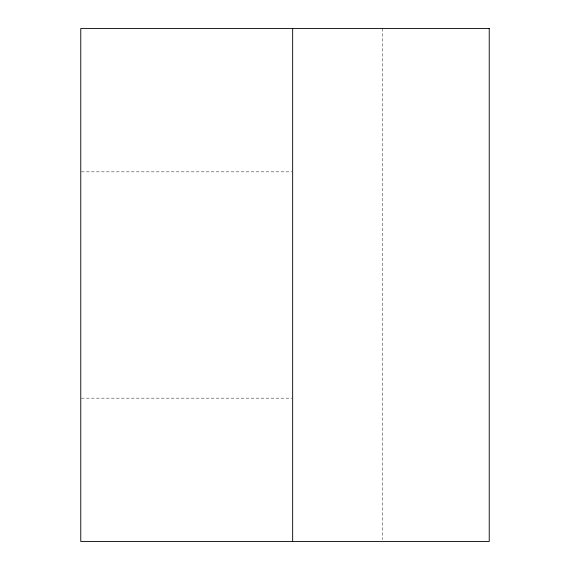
<?xml version="1.0" encoding="UTF-8"?>
<svg xmlns="http://www.w3.org/2000/svg" width="570" height="570" viewBox="0 0 570 570"><rect width="100%" height="100%" fill="white"/><g stroke="black" fill="none" stroke-linecap="round" stroke-linejoin="round"><path stroke-width="0.43" stroke-dasharray="2.85 2.14" d="M81.425 171.841L291.769 171.841M81.425 398.159L291.769 398.159M382.534 28.5L382.534 539.719"/><path stroke-width="0.85" d="M292.659 28.5L292.659 541.5M489.231 28.5L80.769 28.5L80.769 541.5L489.231 541.5L489.231 28.5"/></g></svg>
